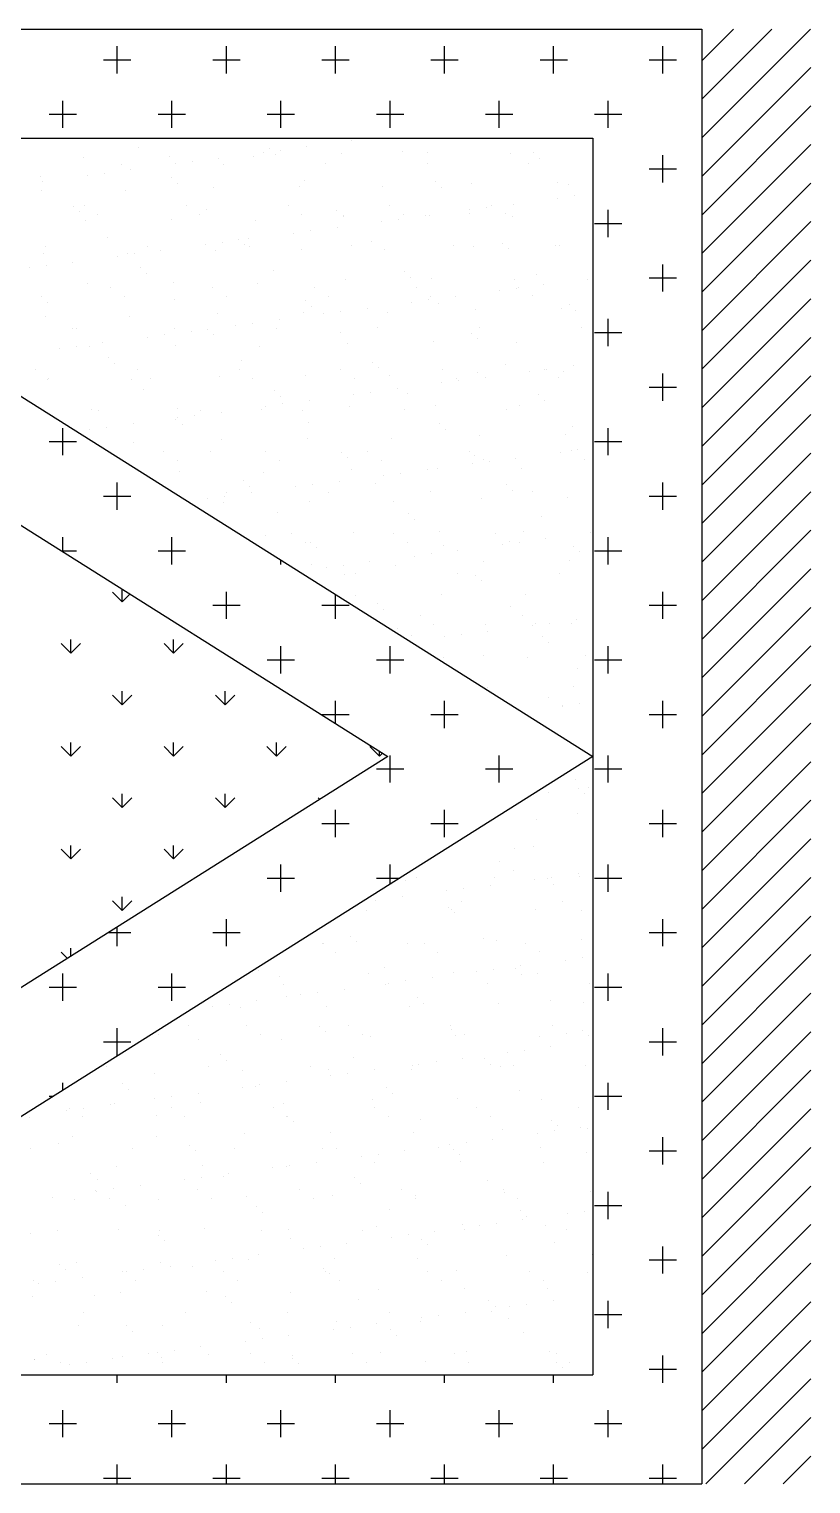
# Model space of a CAD drawing. Header units: millimetres. Extents: x 577 to 2337, y 236 to 943.
# Drawn here: x 753.205 to 754.388, y 692.098 to 694.298 of the extents above; entities that cross this region are included whole.
import ezdxf

# ---------------------------------------------------------------- set-up
doc = ezdxf.new("R2010")
doc.units = ezdxf.units.MM
doc.header["$LTSCALE"] = 0.01
doc.layers.add('06-Furn', color=4, linetype='Continuous')

# ---------------------------------------------------------------- blocks, each defined once
blk = doc.blocks.new('carpet')
at = {"layer": '06-Furn', "color": 243}
for p, q in [((866.3256, 585.2982), (866.1612, 585.4627)), ((866.384, 585.2982), (866.219, 585.4632)), ((866.4423, 585.2982), (866.2773, 585.4632)), ((866.5006, 585.2982), (866.3356, 585.4632)), ((866.559, 585.2982), (866.394, 585.4632)), ((866.6173, 585.2982), (866.4523, 585.4632)), ((866.6756, 585.2982), (866.5106, 585.4632)), ((866.734, 585.2982), (866.569, 585.4632)), ((866.7923, 585.2982), (866.6273, 585.4632)), ((866.8507, 585.2982), (866.6857, 585.4632)), ((866.909, 585.2982), (866.744, 585.4632)), ((866.9673, 585.2982), (866.8023, 585.4632)), ((867.0257, 585.2982), (866.8607, 585.4632)), ((867.084, 585.2982), (866.919, 585.4632)), ((867.1423, 585.2982), (866.9773, 585.4632)), ((867.2007, 585.2982), (867.0357, 585.4632)), ((867.259, 585.2982), (867.094, 585.4632)), ((867.3173, 585.2982), (867.1523, 585.4632)), ((867.3757, 585.2982), (867.2107, 585.4632)), ((867.434, 585.2982), (867.269, 585.4632)), ((867.4924, 585.2982), (867.3274, 585.4632)), ((867.5507, 585.2982), (867.3857, 585.4632)), ((867.609, 585.2982), (867.444, 585.4632)), ((867.6674, 585.2982), (867.5024, 585.4632)), ((867.7257, 585.2982), (867.5607, 585.4632)), ((867.784, 585.2982), (867.619, 585.4632)), ((867.8424, 585.2982), (867.6774, 585.4632)), ((867.9007, 585.2982), (867.7357, 585.4632)), ((867.959, 585.2982), (867.794, 585.4632)), ((868.0174, 585.2982), (867.8524, 585.4632)), ((868.0757, 585.2982), (867.9107, 585.4632)), ((868.1341, 585.2982), (867.9691, 585.4632)), ((868.1924, 585.2982), (868.0274, 585.4632)), ((868.2507, 585.2982), (868.0857, 585.4632)), ((868.3091, 585.2982), (868.1441, 585.4632)), ((868.3612, 585.3045), (868.2024, 585.4632)), ((868.3612, 585.3628), (868.2607, 585.4632)), ((868.3612, 585.4212), (868.3191, 585.4632)), ((866.2673, 585.2982), (866.1612, 585.4044)), ((866.209, 585.2982), (866.1612, 585.346)), ((866.1612, 585.2982), (868.3612, 585.2982)), ((866.1612, 581.9982), (866.1612, 585.2982)), ((868.3612, 581.9982), (868.3612, 585.2982)), ((866.2075, 585.2186), (866.2075, 585.2599)), ((866.3725, 585.2186), (866.3725, 585.2599)), ((866.5375, 585.2186), (866.5375, 585.2599)), ((866.7025, 585.2186), (866.7025, 585.2599)), ((866.8675, 585.2186), (866.8675, 585.2599)), ((867.0325, 585.2186), (867.0325, 585.2599)), ((867.1975, 585.2186), (867.1975, 585.2599)), ((867.3625, 585.2186), (867.3625, 585.2599)), ((867.5275, 585.2186), (867.5275, 585.2599)), ((867.6925, 585.2186), (867.6925, 585.2599)), ((867.8575, 585.2186), (867.8575, 585.2599)), ((868.0225, 585.2186), (868.0225, 585.2599)), ((868.1875, 585.2186), (868.1875, 585.2599)), ((868.3525, 585.2186), (868.3525, 585.2599)), ((866.2281, 585.2392), (866.1869, 585.2392)), ((866.3931, 585.2392), (866.3519, 585.2392)), ((866.5581, 585.2392), (866.5169, 585.2392)), ((866.7231, 585.2392), (866.6819, 585.2392)), ((866.8881, 585.2392), (866.8469, 585.2392)), ((867.0531, 585.2392), (867.0119, 585.2392)), ((867.2181, 585.2392), (867.1769, 585.2392)), ((867.3831, 585.2392), (867.3419, 585.2392)), ((867.5481, 585.2392), (867.5069, 585.2392)), ((867.7131, 585.2392), (867.6719, 585.2392)), ((867.8781, 585.2392), (867.8369, 585.2392)), ((868.0431, 585.2392), (868.0019, 585.2392)), ((868.2081, 585.2392), (868.1669, 585.2392)), ((868.3612, 585.2392), (868.3319, 585.2392)), ((866.3106, 585.1567), (866.2694, 585.1567)), ((866.29, 585.1361), (866.29, 585.1774)), ((866.4756, 585.1567), (866.4344, 585.1567)), ((866.455, 585.1361), (866.455, 585.1774)), ((866.6406, 585.1567), (866.5994, 585.1567)), ((866.62, 585.1361), (866.62, 585.1774)), ((866.8056, 585.1567), (866.7644, 585.1567)), ((866.785, 585.1361), (866.785, 585.1774)), ((866.9706, 585.1567), (866.9294, 585.1567)), ((866.95, 585.1361), (866.95, 585.1774)), ((867.1356, 585.1567), (867.0944, 585.1567)), ((867.115, 585.1361), (867.115, 585.1774)), ((867.3006, 585.1567), (867.2594, 585.1567)), ((867.28, 585.1361), (867.28, 585.1774)), ((867.4656, 585.1567), (867.4244, 585.1567)), ((867.445, 585.1361), (867.445, 585.1774)), ((867.6306, 585.1567), (867.5894, 585.1567)), ((867.61, 585.1361), (867.61, 585.1774)), ((867.7956, 585.1567), (867.7544, 585.1567)), ((867.775, 585.1361), (867.775, 585.1774)), ((867.9606, 585.1567), (867.9194, 585.1567)), ((867.94, 585.1361), (867.94, 585.1774)), ((868.1256, 585.1567), (868.0844, 585.1567)), ((868.105, 585.1361), (868.105, 585.1774)), ((868.2906, 585.1567), (868.2494, 585.1567)), ((868.27, 585.1361), (868.27, 585.1774)), ((866.3262, 583.6482), (867.2612, 585.1332)), ((866.3262, 585.1332), (868.1962, 585.1332)), ((866.3262, 582.1632), (866.3262, 585.1332)), ((866.5391, 585.126), (866.5391, 585.126)), ((866.6124, 585.1168), (866.6124, 585.1168)), ((866.8124, 585.1216), (866.8124, 585.1216)), ((866.9231, 585.1296), (866.9231, 585.1296)), ((866.9518, 585.114), (866.9518, 585.114)), ((867.1085, 585.1225), (867.1085, 585.1225)), ((867.1815, 585.1134), (867.1815, 585.1134)), ((867.2612, 585.1332), (868.1962, 583.6482)), ((867.3085, 585.1273), (867.3085, 585.1273)), ((867.3176, 585.1208), (867.3176, 585.1208)), ((867.442, 585.1136), (867.442, 585.1136)), ((867.4935, 585.1165), (867.4935, 585.1165)), ((867.5374, 585.1167), (867.5374, 585.1167)), ((867.5655, 585.1171), (867.5655, 585.1171)), ((867.6046, 585.1283), (867.6046, 585.1283)), ((867.6327, 585.1198), (867.6327, 585.1198)), ((867.675, 585.1185), (867.675, 585.1185)), ((867.6834, 585.1276), (867.6834, 585.1276)), ((867.7281, 585.1229), (867.7281, 585.1229)), ((867.7913, 585.1122), (867.7913, 585.1122)), ((867.8046, 585.1331), (867.8046, 585.1331)), ((867.8221, 585.1154), (867.8221, 585.1154)), ((867.8235, 585.126), (867.8235, 585.126)), ((867.8593, 585.1233), (867.8593, 585.1233)), ((867.9189, 585.1292), (867.9189, 585.1292)), ((867.9495, 585.1208), (867.9495, 585.1208)), ((868.0143, 585.1323), (868.0143, 585.1323)), ((868.0408, 585.1252), (868.0408, 585.1252)), ((868.1962, 582.1632), (868.1962, 585.1332)), ((866.2075, 585.0536), (866.2075, 585.0949)), ((866.3961, 585.0962), (866.3961, 585.0962)), ((866.4135, 585.1061), (866.4135, 585.1061)), ((866.5777, 585.0982), (866.5777, 585.0982)), ((866.586, 585.1073), (866.586, 585.1073)), ((866.6701, 585.1044), (866.6701, 585.1044)), ((866.7619, 585.103), (866.7619, 585.103)), ((866.7743, 585.0917), (866.7743, 585.0917)), ((866.7975, 585.1098), (866.7975, 585.1098)), ((866.7991, 585.1007), (866.7991, 585.1007)), ((866.8697, 585.0949), (866.8697, 585.0949)), ((866.9435, 585.1049), (866.9435, 585.1049)), ((866.9651, 585.098), (866.9651, 585.098)), ((867.0541, 585.108), (867.0541, 585.108)), ((867.0605, 585.1011), (867.0605, 585.1011)), ((867.1277, 585.1098), (867.1277, 585.1098)), ((867.1559, 585.1042), (867.1559, 585.1042)), ((867.2952, 585.1065), (867.2952, 585.1065)), ((867.3093, 585.1117), (867.3093, 585.1117)), ((867.3466, 585.1104), (867.3466, 585.1104)), ((867.4381, 585.1117), (867.4381, 585.1117)), ((867.5689, 585.0914), (867.5689, 585.0914)), ((867.6807, 585.0931), (867.6807, 585.0931)), ((867.9529, 585.095), (867.9529, 585.095)), ((867.9767, 585.0941), (867.9767, 585.0941)), ((868.1768, 585.0989), (868.1768, 585.0989)), ((868.3525, 585.0536), (868.3525, 585.0949)), ((866.2281, 585.0742), (866.1869, 585.0742)), ((866.3928, 585.0793), (866.3928, 585.0793)), ((866.4169, 585.0803), (866.4169, 585.0803)), ((866.4882, 585.0824), (866.4882, 585.0824)), ((866.4885, 585.0768), (866.4885, 585.0768)), ((866.5836, 585.0855), (866.5836, 585.0855)), ((866.679, 585.0886), (866.679, 585.0886)), ((866.6885, 585.0816), (866.6885, 585.0816)), ((866.8009, 585.084), (866.8009, 585.084)), ((866.9846, 585.0826), (866.9846, 585.0826)), ((867.1846, 585.0874), (867.1846, 585.0874)), ((867.1849, 585.0877), (867.1849, 585.0877)), ((867.4434, 585.0715), (867.4434, 585.0715)), ((867.454, 585.0735), (867.454, 585.0735)), ((867.4806, 585.0883), (867.4806, 585.0883)), ((867.6299, 585.0692), (867.6299, 585.0692)), ((867.6674, 585.0722), (867.6674, 585.0722)), ((867.6999, 585.0698), (867.6999, 585.0698)), ((867.8115, 585.0711), (867.8115, 585.0711)), ((867.8198, 585.0802), (867.8198, 585.0802)), ((867.8274, 585.0752), (867.8274, 585.0752)), ((867.9957, 585.0759), (867.9957, 585.0759)), ((868.0839, 585.0734), (868.0839, 585.0734)), ((868.1609, 585.0686), (868.1609, 585.0686)), ((868.1635, 585.078), (868.1635, 585.078)), ((868.1773, 585.0779), (868.1773, 585.0779)), ((868.1856, 585.087), (868.1856, 585.087)), ((868.2081, 585.0742), (868.1962, 585.0742)), ((868.3612, 585.0742), (868.3319, 585.0742)), ((866.3566, 585.0532), (866.3566, 585.0532)), ((866.5325, 585.0489), (866.5325, 585.0489)), ((866.5479, 585.0587), (866.5479, 585.0587)), ((866.6752, 585.0607), (866.6752, 585.0607)), ((866.6754, 585.0641), (866.6754, 585.0641)), ((866.7141, 585.0508), (866.7141, 585.0508)), ((866.7224, 585.0599), (866.7224, 585.0599)), ((866.8983, 585.0557), (866.8983, 585.0557)), ((866.9319, 585.0624), (866.9319, 585.0624)), ((867.0594, 585.0678), (867.0594, 585.0678)), ((867.0606, 585.0474), (867.0606, 585.0474)), ((867.0799, 585.0576), (867.0799, 585.0576)), ((867.0882, 585.0667), (867.0882, 585.0667)), ((867.1713, 585.0665), (867.1713, 585.0665)), ((867.3159, 585.0661), (867.3159, 585.0661)), ((867.3567, 585.0483), (867.3567, 585.0483)), ((867.4457, 585.0643), (867.4457, 585.0643)), ((867.4932, 585.0468), (867.4932, 585.0468)), ((867.5567, 585.0531), (867.5567, 585.0531)), ((867.5886, 585.0499), (867.5886, 585.0499)), ((867.684, 585.053), (867.684, 585.053)), ((867.7794, 585.0562), (867.7794, 585.0562)), ((867.8308, 585.0494), (867.8308, 585.0494)), ((867.8528, 585.0541), (867.8528, 585.0541)), ((867.8747, 585.0593), (867.8747, 585.0593)), ((867.9701, 585.0624), (867.9701, 585.0624)), ((868.0528, 585.0589), (868.0528, 585.0589)), ((868.0655, 585.0655), (868.0655, 585.0655)), ((866.3483, 585.0441), (866.3483, 585.0441)), ((866.3645, 585.0368), (866.3645, 585.0368)), ((866.5645, 585.0416), (866.5645, 585.0416)), ((866.6788, 585.0384), (866.6788, 585.0384)), ((866.8256, 585.025), (866.8256, 585.025)), ((866.8606, 585.0426), (866.8606, 585.0426)), ((866.921, 585.0281), (866.921, 585.0281)), ((867.0163, 585.0312), (867.0163, 585.0312)), ((867.0473, 585.0265), (867.0473, 585.0265)), ((867.0628, 585.042), (867.0628, 585.042)), ((867.1117, 585.0343), (867.1117, 585.0343)), ((867.3978, 585.0437), (867.3978, 585.0437)), ((867.4468, 585.0457), (867.4468, 585.0457)), ((867.5434, 585.0323), (867.5434, 585.0323)), ((867.5778, 585.0241), (867.5778, 585.0241)), ((867.5904, 585.0261), (867.5904, 585.0261)), ((867.7052, 585.0295), (867.7052, 585.0295)), ((867.9562, 585.0329), (867.9562, 585.0329)), ((867.9618, 585.0278), (867.9618, 585.0278)), ((868.0395, 585.038), (868.0395, 585.038)), ((868.0892, 585.0332), (868.0892, 585.0332)), ((868.1321, 585.0286), (868.1321, 585.0286)), ((866.29, 584.9711), (866.29, 585.0124)), ((866.3487, 585.0094), (866.3487, 585.0094)), ((866.4258, 585.0131), (866.4258, 585.0131)), ((866.4441, 585.0125), (866.4441, 585.0125)), ((866.4931, 585.0058), (866.4931, 585.0058)), ((866.5394, 585.0156), (866.5394, 585.0156)), ((866.5512, 585.0207), (866.5512, 585.0207)), ((866.5532, 585.0185), (866.5532, 585.0185)), ((866.6348, 585.0187), (866.6348, 585.0187)), ((866.7302, 585.0219), (866.7302, 585.0219)), ((866.7366, 585.0026), (866.7366, 585.0026)), ((866.8098, 585.0168), (866.8098, 585.0168)), ((866.8505, 585.0035), (866.8505, 585.0035)), ((866.8589, 585.0126), (866.8589, 585.0126)), ((866.9367, 585.0074), (866.9367, 585.0074)), ((866.9372, 585.0222), (866.9372, 585.0222)), ((867.0347, 585.0083), (867.0347, 585.0083)), ((867.28, 584.9711), (867.28, 585.0124)), ((867.4005, 585.0151), (867.4005, 585.0151)), ((867.4328, 585.0132), (867.4328, 585.0132)), ((867.5821, 585.017), (867.5821, 585.017)), ((867.7086, 585.0037), (867.7086, 585.0037)), ((867.7288, 585.0141), (867.7288, 585.0141)), ((867.7663, 585.0218), (867.7663, 585.0218)), ((867.9289, 585.0189), (867.9289, 585.0189)), ((867.9479, 585.0238), (867.9479, 585.0238)), ((868.0159, 585.0027), (868.0159, 585.0027)), ((868.0926, 585.0074), (868.0926, 585.0074)), ((868.1113, 585.0058), (868.1113, 585.0058)), ((868.27, 584.9711), (868.27, 585.0124)), ((866.3106, 584.9917), (866.2694, 584.9917)), ((866.4273, 584.9808), (866.4273, 584.9808)), ((866.4406, 585.0016), (866.4406, 585.0016)), ((866.4847, 584.9967), (866.4847, 584.9967)), ((866.5566, 584.9927), (866.5566, 584.9927)), ((866.6689, 585.0015), (866.6689, 585.0015)), ((866.9234, 584.9865), (866.9234, 584.9865)), ((866.9406, 584.9964), (866.9406, 584.9964)), ((867.3006, 584.9917), (867.2594, 584.9917)), ((867.4195, 584.9923), (867.4195, 584.9923)), ((867.4436, 584.984), (867.4436, 584.984)), ((867.539, 584.9871), (867.539, 584.9871)), ((867.5831, 584.9839), (867.5831, 584.9839)), ((867.6344, 584.9902), (867.6344, 584.9902)), ((867.7298, 584.9933), (867.7298, 584.9933)), ((867.8252, 584.9965), (867.8252, 584.9965)), ((867.8396, 584.9822), (867.8396, 584.9822)), ((867.9156, 584.9981), (867.9156, 584.9981)), ((867.9205, 584.9996), (867.9205, 584.9996)), ((867.9671, 584.9875), (867.9671, 584.9875)), ((868.0926, 584.9855), (868.0926, 584.9855)), ((868.2906, 584.9917), (868.2494, 584.9917)), ((866.4311, 584.9729), (866.4311, 584.9729)), ((866.6127, 584.9626), (866.6127, 584.9626)), ((866.6295, 584.9585), (866.6295, 584.9585)), ((866.6806, 584.959), (866.6806, 584.959)), ((866.6876, 584.9711), (866.6876, 584.9711)), ((866.776, 584.9622), (866.776, 584.9622)), ((866.8127, 584.9674), (866.8127, 584.9674)), ((866.8151, 584.9765), (866.8151, 584.9765)), ((866.8714, 584.9653), (866.8714, 584.9653)), ((866.9668, 584.9684), (866.9668, 584.9684)), ((866.9953, 584.9652), (866.9953, 584.9652)), ((867.0621, 584.9715), (867.0621, 584.9715)), ((867.0716, 584.9748), (867.0716, 584.9748)), ((867.1088, 584.9684), (867.1088, 584.9684)), ((867.1575, 584.9746), (867.1575, 584.9746)), ((867.4556, 584.9785), (867.4556, 584.9785)), ((867.5369, 584.9677), (867.5369, 584.9677)), ((867.5865, 584.9581), (867.5865, 584.9581)), ((867.6049, 584.9741), (867.6049, 584.9741)), ((867.7185, 584.9696), (867.7185, 584.9696)), ((867.7269, 584.9788), (867.7269, 584.9788)), ((867.7916, 584.9581), (867.7916, 584.9581)), ((867.8049, 584.9789), (867.8049, 584.9789)), ((867.9027, 584.9745), (867.9027, 584.9745)), ((867.9705, 584.9618), (867.9705, 584.9618)), ((868.0843, 584.9764), (868.0843, 584.9764)), ((868.101, 584.9799), (868.101, 584.9799)), ((866.3945, 584.9497), (866.3945, 584.9497)), ((866.4345, 584.9471), (866.4345, 584.9471)), ((866.4395, 584.9474), (866.4395, 584.9474)), ((866.4899, 584.9528), (866.4899, 584.9528)), ((866.5852, 584.9559), (866.5852, 584.9559)), ((866.6211, 584.9494), (866.6211, 584.9494)), ((866.7994, 584.9466), (866.7994, 584.9466)), ((866.8053, 584.9542), (866.8053, 584.9542)), ((866.8185, 584.9508), (866.8185, 584.9508)), ((866.9869, 584.9561), (866.9869, 584.9561)), ((867.4609, 584.9382), (867.4609, 584.9382)), ((867.681, 584.939), (867.681, 584.939)), ((867.7175, 584.9365), (867.7175, 584.9365)), ((867.8449, 584.9419), (867.8449, 584.9419)), ((867.977, 584.9399), (867.977, 584.9399)), ((868.0649, 584.9389), (868.0649, 584.9389)), ((868.1015, 584.9402), (868.1015, 584.9402)), ((868.1603, 584.942), (868.1603, 584.942)), ((868.177, 584.9447), (868.177, 584.9447)), ((866.2075, 584.8886), (866.2075, 584.9299)), ((866.4887, 584.9226), (866.4887, 584.9226)), ((866.5655, 584.9255), (866.5655, 584.9255)), ((866.6888, 584.9274), (866.6888, 584.9274)), ((866.6929, 584.9309), (866.6929, 584.9309)), ((866.9495, 584.9292), (866.9495, 584.9292)), ((866.9848, 584.9284), (866.9848, 584.9284)), ((867.0769, 584.9346), (867.0769, 584.9346)), ((867.1975, 584.8886), (867.1975, 584.9299)), ((867.3625, 584.8886), (867.3625, 584.9299)), ((867.4809, 584.9342), (867.4809, 584.9342)), ((867.4891, 584.9155), (867.4891, 584.9155)), ((867.4926, 584.9202), (867.4926, 584.9202)), ((867.4975, 584.9247), (867.4975, 584.9247)), ((867.588, 584.9233), (867.588, 584.9233)), ((867.6677, 584.9181), (867.6677, 584.9181)), ((867.6733, 584.9204), (867.6733, 584.9204)), ((867.6834, 584.9264), (867.6834, 584.9264)), ((867.7787, 584.9295), (867.7787, 584.9295)), ((867.8483, 584.9161), (867.8483, 584.9161)), ((867.8549, 584.9223), (867.8549, 584.9223)), ((867.8633, 584.9314), (867.8633, 584.9314)), ((867.8741, 584.9327), (867.8741, 584.9327)), ((867.9695, 584.9358), (867.9695, 584.9358)), ((868.0391, 584.9271), (868.0391, 584.9271)), ((868.1638, 584.9239), (868.1638, 584.9239)), ((868.3525, 584.8886), (868.3525, 584.9299)), ((866.2281, 584.9092), (866.1869, 584.9092)), ((866.3917, 584.8952), (866.3917, 584.8952)), ((866.4001, 584.9044), (866.4001, 584.9044)), ((866.576, 584.9001), (866.576, 584.9001)), ((866.6342, 584.8921), (866.6342, 584.8921)), ((866.6755, 584.9066), (866.6755, 584.9066)), ((866.6963, 584.9051), (866.6963, 584.9051)), ((866.7296, 584.8952), (866.7296, 584.8952)), ((866.7575, 584.902), (866.7575, 584.902)), ((866.7659, 584.9111), (866.7659, 584.9111)), ((866.825, 584.8984), (866.825, 584.8984)), ((866.9203, 584.9015), (866.9203, 584.9015)), ((866.9418, 584.9069), (866.9418, 584.9069)), ((867.0157, 584.9046), (867.0157, 584.9046)), ((867.0609, 584.8932), (867.0609, 584.8932)), ((867.0803, 584.9088), (867.0803, 584.9088)), ((867.1111, 584.9077), (867.1111, 584.9077)), ((867.2181, 584.9092), (867.1769, 584.9092)), ((867.3831, 584.9092), (867.3419, 584.9092)), ((867.4643, 584.9125), (867.4643, 584.9125)), ((867.557, 584.899), (867.557, 584.899)), ((867.7228, 584.8963), (867.7228, 584.8963)), ((867.8531, 584.8999), (867.8531, 584.8999)), ((867.9793, 584.8945), (867.9793, 584.8945)), ((868.0531, 584.9048), (868.0531, 584.9048)), ((868.1068, 584.8999), (868.1068, 584.8999)), ((868.2081, 584.9092), (868.1962, 584.9092)), ((868.3612, 584.9092), (868.3319, 584.9092)), ((866.3481, 584.8828), (866.3481, 584.8828)), ((866.3648, 584.8827), (866.3648, 584.8827)), ((866.4433, 584.8799), (866.4433, 584.8799)), ((866.4435, 584.8859), (866.4435, 584.8859)), ((866.5388, 584.889), (866.5388, 584.889)), ((866.5648, 584.8875), (866.5648, 584.8875)), ((866.5708, 584.8853), (866.5708, 584.8853)), ((866.8273, 584.8835), (866.8273, 584.8835)), ((866.8609, 584.8884), (866.8609, 584.8884)), ((866.9548, 584.8889), (866.9548, 584.8889)), ((867.0476, 584.8724), (867.0476, 584.8724)), ((867.5437, 584.8781), (867.5437, 584.8781)), ((867.5953, 584.8909), (867.5953, 584.8909)), ((867.6339, 584.8773), (867.6339, 584.8773)), ((867.7262, 584.8705), (867.7262, 584.8705)), ((867.8098, 584.873), (867.8098, 584.873)), ((867.9913, 584.875), (867.9913, 584.875)), ((867.9997, 584.8841), (867.9997, 584.8841)), ((868.0398, 584.8839), (868.0398, 584.8839)), ((868.1102, 584.8742), (868.1102, 584.8742)), ((868.1161, 584.8721), (868.1161, 584.8721)), ((868.1756, 584.8798), (868.1756, 584.8798)), ((866.5365, 584.857), (866.5365, 584.857)), ((866.5515, 584.8666), (866.5515, 584.8666)), ((866.5742, 584.8595), (866.5742, 584.8595)), ((866.7124, 584.8527), (866.7124, 584.8527)), ((866.7369, 584.8484), (866.7369, 584.8484)), ((866.8939, 584.8547), (866.8939, 584.8547)), ((866.9023, 584.8638), (866.9023, 584.8638)), ((866.937, 584.8533), (866.937, 584.8533)), ((866.9582, 584.8632), (866.9582, 584.8632)), ((867.0782, 584.8595), (867.0782, 584.8595)), ((867.444, 584.8663), (867.444, 584.8663)), ((867.4485, 584.8503), (867.4485, 584.8503)), ((867.5438, 584.8534), (867.5438, 584.8534)), ((867.6006, 584.8506), (867.6006, 584.8506)), ((867.6255, 584.8682), (867.6255, 584.8682)), ((867.6392, 584.8565), (867.6392, 584.8565)), ((867.7291, 584.86), (867.7291, 584.86)), ((867.7346, 584.8597), (867.7346, 584.8597)), ((867.83, 584.8628), (867.83, 584.8628)), ((867.8572, 584.8489), (867.8572, 584.8489)), ((867.9253, 584.8659), (867.9253, 584.8659)), ((867.9291, 584.8648), (867.9291, 584.8648)), ((867.9846, 584.8543), (867.9846, 584.8543)), ((868.0207, 584.869), (868.0207, 584.869)), ((866.3106, 584.8267), (866.2694, 584.8267)), ((866.29, 584.8061), (866.29, 584.8474)), ((866.3466, 584.846), (866.3466, 584.846)), ((866.4276, 584.8266), (866.4276, 584.8266)), ((866.4409, 584.8475), (866.4409, 584.8475)), ((866.4486, 584.8396), (866.4486, 584.8396)), ((866.5281, 584.8479), (866.5281, 584.8479)), ((866.7052, 584.8379), (866.7052, 584.8379)), ((866.7808, 584.8285), (866.7808, 584.8285)), ((866.8326, 584.8433), (866.8326, 584.8433)), ((866.8762, 584.8316), (866.8762, 584.8316)), ((866.9237, 584.8324), (866.9237, 584.8324)), ((866.9716, 584.8347), (866.9716, 584.8347)), ((867.0669, 584.8378), (867.0669, 584.8378)), ((867.1356, 584.8267), (867.0944, 584.8267)), ((867.115, 584.8061), (867.115, 584.8474)), ((867.3006, 584.8267), (867.2594, 584.8267)), ((867.28, 584.8061), (867.28, 584.8474)), ((867.4541, 584.8267), (867.4244, 584.8267)), ((867.445, 584.8061), (867.445, 584.8413)), ((867.4732, 584.8452), (867.4732, 584.8452)), ((867.7703, 584.83), (867.7703, 584.83)), ((867.9158, 584.8439), (867.9158, 584.8439)), ((867.988, 584.8285), (867.988, 584.8285)), ((868.1277, 584.8276), (868.1277, 584.8276)), ((868.1361, 584.8367), (868.1361, 584.8367)), ((868.2906, 584.8267), (868.2494, 584.8267)), ((868.27, 584.8061), (868.27, 584.8474)), ((866.3993, 584.816), (866.3993, 584.816)), ((866.452, 584.8138), (866.452, 584.8138)), ((866.4947, 584.8191), (866.4947, 584.8191)), ((866.5211, 583.6482), (867.2612, 584.8236)), ((866.5901, 584.8222), (866.5901, 584.8222)), ((866.613, 584.8085), (866.613, 584.8085)), ((866.6729, 584.8097), (866.6729, 584.8097)), ((866.6854, 584.8254), (866.6854, 584.8254)), ((866.813, 584.8133), (866.813, 584.8133)), ((866.836, 584.8175), (866.836, 584.8175)), ((866.8488, 584.8054), (866.8488, 584.8054)), ((867.0303, 584.8073), (867.0303, 584.8073)), ((867.0387, 584.8164), (867.0387, 584.8164)), ((867.2606, 584.8106), (867.246, 584.796)), ((867.2606, 584.8106), (867.253, 584.8106)), ((867.2606, 584.8106), (867.2559, 584.8152)), ((867.2612, 584.8236), (868.0012, 583.6482)), ((867.4785, 584.805), (867.4785, 584.805)), ((867.5804, 584.8189), (867.5804, 584.8189)), ((867.604, 584.8249), (867.604, 584.8249)), ((867.6052, 584.82), (867.6052, 584.82)), ((867.7619, 584.8208), (867.7619, 584.8208)), ((867.8052, 584.8248), (867.8052, 584.8248)), ((867.8625, 584.8087), (867.8625, 584.8087)), ((867.9462, 584.8257), (867.9462, 584.8257)), ((867.9712, 584.8062), (867.9712, 584.8062)), ((868.0665, 584.8093), (868.0665, 584.8093)), ((868.1012, 584.8257), (868.1012, 584.8257)), ((868.119, 584.8069), (868.119, 584.8069)), ((868.1619, 584.8124), (868.1619, 584.8124)), ((866.3265, 584.794), (866.3265, 584.794)), ((866.483, 584.7986), (866.483, 584.7986)), ((866.583, 584.7923), (866.583, 584.7923)), ((866.6646, 584.8006), (866.6646, 584.8006)), ((866.7105, 584.7976), (866.7105, 584.7976)), ((866.7997, 584.7924), (866.7997, 584.7924)), ((866.967, 584.7959), (866.967, 584.7959)), ((867.4943, 584.7906), (867.4943, 584.7906)), ((867.5896, 584.7937), (867.5896, 584.7937)), ((867.6812, 584.7848), (867.6812, 584.7848)), ((867.685, 584.7968), (867.685, 584.7968)), ((867.735, 584.8033), (867.735, 584.8033)), ((867.7804, 584.8), (867.7804, 584.8)), ((867.7919, 584.8039), (867.7919, 584.8039)), ((867.8659, 584.7829), (867.8659, 584.7829)), ((867.8758, 584.8031), (867.8758, 584.8031)), ((867.9067, 584.7826), (867.9067, 584.7826)), ((867.9773, 584.7858), (867.9773, 584.7858)), ((868.1773, 584.7906), (868.1773, 584.7906)), ((866.2075, 584.7236), (866.2075, 584.7649)), ((866.3298, 584.7682), (866.3298, 584.7682)), ((866.489, 584.7685), (866.489, 584.7685)), ((866.6359, 584.7625), (866.6359, 584.7625)), ((866.6891, 584.7733), (866.6891, 584.7733)), ((866.7139, 584.7719), (866.7139, 584.7719)), ((866.7312, 584.7657), (866.7312, 584.7657)), ((866.8093, 584.7623), (866.8093, 584.7623)), ((866.8266, 584.7688), (866.8266, 584.7688)), ((866.922, 584.7719), (866.922, 584.7719)), ((866.9851, 584.7742), (866.9851, 584.7742)), ((867.0174, 584.775), (867.0174, 584.775)), ((867.0325, 584.7236), (867.0325, 584.7649)), ((867.1975, 584.7236), (867.1975, 584.7649)), ((867.3625, 584.7236), (867.3625, 584.7649)), ((867.5326, 584.7667), (867.5326, 584.7667)), ((867.5409, 584.7759), (867.5409, 584.7759)), ((867.6679, 584.7639), (867.6679, 584.7639)), ((867.7168, 584.7716), (867.7168, 584.7716)), ((867.7403, 584.763), (867.7403, 584.763)), ((867.8983, 584.7735), (867.8983, 584.7735)), ((867.9969, 584.7613), (867.9969, 584.7613)), ((868.0826, 584.7783), (868.0826, 584.7783)), ((868.1243, 584.7667), (868.1243, 584.7667)), ((868.164, 584.7697), (868.164, 584.7697)), ((868.3525, 584.7236), (868.3525, 584.7649)), ((866.2281, 584.7442), (866.1869, 584.7442)), ((866.3497, 584.7532), (866.3497, 584.7532)), ((866.4352, 584.7464), (866.4352, 584.7464)), ((866.4435, 584.7556), (866.4435, 584.7556)), ((866.4451, 584.7563), (866.4451, 584.7563)), ((866.4609, 584.7466), (866.4609, 584.7466)), ((866.5405, 584.7594), (866.5405, 584.7594)), ((866.5883, 584.752), (866.5883, 584.752)), ((866.6194, 584.7513), (866.6194, 584.7513)), ((866.6758, 584.7524), (866.6758, 584.7524)), ((866.801, 584.7532), (866.801, 584.7532)), ((866.8449, 584.7503), (866.8449, 584.7503)), ((866.9723, 584.7557), (866.9723, 584.7557)), ((866.9852, 584.7581), (866.9852, 584.7581)), ((867.0531, 584.7442), (867.0162, 584.7442)), ((867.2112, 584.7442), (867.1769, 584.7442)), ((867.3831, 584.7442), (867.3419, 584.7442)), ((867.5573, 584.7448), (867.5573, 584.7448)), ((867.6129, 584.7576), (867.6129, 584.7576)), ((867.8533, 584.7458), (867.8533, 584.7458)), ((867.9247, 584.7393), (867.9247, 584.7393)), ((868.0201, 584.7424), (868.0201, 584.7424)), ((868.0534, 584.7506), (868.0534, 584.7506)), ((868.1155, 584.7455), (868.1155, 584.7455)), ((868.1277, 584.7409), (868.1277, 584.7409)), ((868.2081, 584.7442), (868.1962, 584.7442)), ((868.3612, 584.7442), (868.3319, 584.7442)), ((866.3651, 584.7285), (866.3651, 584.7285)), ((866.5651, 584.7333), (866.5651, 584.7333)), ((866.5917, 584.7262), (866.5917, 584.7262)), ((866.8612, 584.7343), (866.8612, 584.7343)), ((866.9757, 584.7299), (866.9757, 584.7299)), ((867.3183, 584.7328), (867.3177, 584.7328)), ((867.3261, 584.7205), (867.3238, 584.7182)), ((867.5432, 584.7268), (867.5432, 584.7268)), ((867.544, 584.724), (867.544, 584.724)), ((867.6182, 584.7174), (867.6182, 584.7174)), ((867.6386, 584.7299), (867.6386, 584.7299)), ((867.669, 584.7194), (867.669, 584.7194)), ((867.6773, 584.7285), (867.6773, 584.7285)), ((867.734, 584.733), (867.734, 584.733)), ((867.7437, 584.7373), (867.7437, 584.7373)), ((867.8294, 584.7361), (867.8294, 584.7361)), ((867.8532, 584.7242), (867.8532, 584.7242)), ((868.0022, 584.7211), (868.0022, 584.7211)), ((868.0348, 584.7262), (868.0348, 584.7262)), ((868.0401, 584.7297), (868.0401, 584.7297)), ((868.0431, 584.7353), (868.0431, 584.7353)), ((866.3387, 584.701), (866.3387, 584.701)), ((866.39, 584.6972), (866.39, 584.6972)), ((866.4662, 584.7064), (866.4662, 584.7064)), ((866.5518, 584.7124), (866.5518, 584.7124)), ((866.5716, 584.6991), (866.5716, 584.6991)), ((866.5799, 584.7082), (866.5799, 584.7082)), ((866.5895, 584.6956), (866.5895, 584.6956)), ((866.6848, 584.6987), (866.6848, 584.6987)), ((866.7227, 584.7046), (866.7227, 584.7046)), ((866.7372, 584.6943), (866.7372, 584.6943)), ((866.7558, 584.7039), (866.7558, 584.7039)), ((866.7802, 584.7018), (866.7802, 584.7018)), ((866.8502, 584.71), (866.8502, 584.71)), ((866.8756, 584.705), (866.8756, 584.705)), ((866.9372, 584.6991), (866.9372, 584.6991)), ((866.9374, 584.7059), (866.9374, 584.7059)), ((866.9457, 584.715), (866.9457, 584.715)), ((866.971, 584.7081), (866.971, 584.7081)), ((867.7294, 584.7058), (867.7294, 584.7058)), ((867.8747, 584.7157), (867.8747, 584.7157)), ((867.9294, 584.7106), (867.9294, 584.7106)), ((868.0056, 584.6953), (868.0056, 584.6953)), ((866.29, 584.6411), (866.29, 584.6824)), ((866.3987, 584.6894), (866.3987, 584.6894)), ((866.4278, 584.6725), (866.4278, 584.6725)), ((866.4411, 584.6933), (866.4411, 584.6933)), ((866.4695, 584.6806), (866.4695, 584.6806)), ((866.4941, 584.6925), (866.4941, 584.6925)), ((866.8535, 584.6843), (866.8535, 584.6843)), ((866.9239, 584.6782), (866.9239, 584.6782)), ((867.115, 584.6411), (867.115, 584.6824)), ((867.445, 584.6411), (867.445, 584.6824)), ((867.6216, 584.6916), (867.6216, 584.6916)), ((867.8054, 584.672), (867.8054, 584.672)), ((867.8137, 584.6812), (867.8137, 584.6812)), ((867.88, 584.6754), (867.88, 584.6754)), ((867.9161, 584.6898), (867.9161, 584.6898)), ((867.976, 584.6725), (867.976, 584.6725)), ((867.9896, 584.6769), (867.9896, 584.6769)), ((868.0713, 584.6756), (868.0713, 584.6756)), ((868.1366, 584.6737), (868.1366, 584.6737)), ((868.1667, 584.6787), (868.1667, 584.6787)), ((868.1712, 584.6788), (868.1712, 584.6788)), ((868.1795, 584.6879), (868.1795, 584.6879)), ((868.27, 584.6411), (868.27, 584.6824)), ((866.3106, 584.6617), (866.2694, 584.6617)), ((866.344, 584.6607), (866.344, 584.6607)), ((866.3506, 584.6541), (866.3506, 584.6541)), ((866.6005, 584.659), (866.6005, 584.659)), ((866.6133, 584.6543), (866.6133, 584.6543)), ((866.708, 584.6518), (866.708, 584.6518)), ((866.7164, 584.6609), (866.7164, 584.6609)), ((866.728, 584.6644), (866.728, 584.6644)), ((866.8133, 584.6591), (866.8133, 584.6591)), ((866.8922, 584.6566), (866.8922, 584.6566)), ((866.9706, 584.6617), (866.9643, 584.6617)), ((867.1356, 584.6617), (867.0944, 584.6617)), ((867.2606, 584.655), (867.2399, 584.655)), ((867.2606, 584.655), (867.246, 584.6696)), ((867.2606, 584.655), (867.246, 584.6404)), ((867.4656, 584.6617), (867.4244, 584.6617)), ((867.5945, 584.66), (867.5945, 584.66)), ((867.6054, 584.6658), (867.6054, 584.6658)), ((867.6238, 584.6701), (867.6238, 584.6701)), ((867.6898, 584.6632), (867.6898, 584.6632)), ((867.7526, 584.67), (867.7526, 584.67)), ((867.7852, 584.6663), (867.7852, 584.6663)), ((867.8055, 584.6706), (867.8055, 584.6706)), ((867.8806, 584.6694), (867.8806, 584.6694)), ((868.1015, 584.6716), (868.1015, 584.6716)), ((868.2906, 584.6617), (868.2494, 584.6617)), ((866.3422, 584.645), (866.3422, 584.645)), ((866.3474, 584.635), (866.3474, 584.635)), ((866.5264, 584.6498), (866.5264, 584.6498)), ((866.6407, 584.6289), (866.6407, 584.6289)), ((866.7314, 584.6386), (866.7314, 584.6386)), ((866.7361, 584.632), (866.7361, 584.632)), ((866.8, 584.6383), (866.8, 584.6383)), ((866.8314, 584.6351), (866.8314, 584.6351)), ((866.9268, 584.6382), (866.9268, 584.6382)), ((867.6815, 584.6307), (867.6815, 584.6307)), ((867.7579, 584.6298), (867.7579, 584.6298)), ((867.7922, 584.6498), (867.7922, 584.6498)), ((867.8834, 584.6497), (867.8834, 584.6497)), ((867.9502, 584.6338), (867.9502, 584.6338)), ((867.9776, 584.6316), (867.9776, 584.6316)), ((868.0144, 584.6281), (868.0144, 584.6281)), ((868.126, 584.6295), (868.126, 584.6295)), ((868.1419, 584.6335), (868.1419, 584.6335)), ((868.1776, 584.6364), (868.1776, 584.6364)), ((866.3545, 584.6195), (866.3545, 584.6195)), ((866.4499, 584.6226), (866.4499, 584.6226)), ((866.4784, 584.6134), (866.4784, 584.6134)), ((866.487, 584.6068), (866.487, 584.6068)), ((866.4893, 584.6143), (866.4893, 584.6143)), ((866.5453, 584.6257), (866.5453, 584.6257)), ((866.6058, 584.6188), (866.6058, 584.6188)), ((866.6893, 584.6191), (866.6893, 584.6191)), ((866.8528, 584.6135), (866.8528, 584.6135)), ((866.8624, 584.617), (866.8624, 584.617)), ((867.5844, 584.6271), (867.5844, 584.6271)), ((867.6304, 584.6244), (867.6304, 584.6244)), ((867.6682, 584.6098), (867.6682, 584.6098)), ((867.7602, 584.6228), (867.7602, 584.6228)), ((867.831, 584.6066), (867.831, 584.6066)), ((867.9264, 584.6097), (867.9264, 584.6097)), ((867.9418, 584.6247), (867.9418, 584.6247)), ((868.0218, 584.6128), (868.0218, 584.6128)), ((868.1171, 584.6159), (868.1171, 584.6159)), ((868.1453, 584.6077), (868.1453, 584.6077)), ((868.1643, 584.6156), (868.1643, 584.6156)), ((866.2075, 584.5586), (866.2075, 584.5999)), ((866.4786, 584.5976), (866.4786, 584.5976)), ((866.6092, 584.593), (866.6092, 584.593)), ((866.6629, 584.6025), (866.6629, 584.6025)), ((866.676, 584.5983), (866.676, 584.5983)), ((866.8444, 584.6044), (866.8444, 584.6044)), ((867.0325, 584.5586), (867.0325, 584.5999)), ((867.1828, 584.5772), (867.1682, 584.5918)), ((867.3383, 584.5772), (867.3238, 584.5918)), ((867.5275, 584.5586), (867.5275, 584.5999)), ((867.6357, 584.5841), (867.6357, 584.5841)), ((867.6403, 584.6003), (867.6403, 584.6003)), ((867.7356, 584.6035), (867.7356, 584.6035)), ((867.7613, 584.604), (867.7613, 584.604)), ((867.8536, 584.5916), (867.8536, 584.5916)), ((868.0197, 584.5878), (868.0197, 584.5878)), ((868.0537, 584.5965), (868.0537, 584.5965)), ((868.0866, 584.5865), (868.0866, 584.5865)), ((868.3525, 584.5586), (868.3525, 584.5999)), ((866.2281, 584.5792), (866.1869, 584.5792)), ((866.3562, 584.5677), (866.3562, 584.5677)), ((866.3653, 584.5744), (866.3653, 584.5744)), ((866.4837, 584.5731), (866.4837, 584.5731)), ((866.4957, 584.5629), (866.4957, 584.5629)), ((866.5654, 584.5792), (866.5654, 584.5792)), ((866.5911, 584.566), (866.5911, 584.566)), ((866.6865, 584.5692), (866.6865, 584.5692)), ((866.7402, 584.5714), (866.7402, 584.5714)), ((866.7819, 584.5723), (866.7819, 584.5723)), ((866.8614, 584.5801), (866.8614, 584.5801)), ((866.8677, 584.5768), (866.8677, 584.5768)), ((866.8772, 584.5754), (866.8772, 584.5754)), ((867.0531, 584.5792), (867.0119, 584.5792)), ((867.1828, 584.5772), (867.1621, 584.5772)), ((867.1828, 584.5772), (867.1682, 584.5626)), ((867.3383, 584.5772), (867.3177, 584.5772)), ((867.3383, 584.5772), (867.3238, 584.5626)), ((867.5481, 584.5792), (867.5069, 584.5792)), ((867.7124, 584.5706), (867.7124, 584.5706)), ((867.7208, 584.5797), (867.7208, 584.5797)), ((867.8923, 584.5824), (867.8923, 584.5824)), ((867.8966, 584.5754), (867.8966, 584.5754)), ((868.0231, 584.5621), (868.0231, 584.5621)), ((868.0404, 584.5756), (868.0404, 584.5756)), ((868.0782, 584.5774), (868.0782, 584.5774)), ((868.2081, 584.5792), (868.1962, 584.5792)), ((868.3612, 584.5792), (868.3319, 584.5792)), ((866.4003, 584.5598), (866.4003, 584.5598)), ((866.4335, 584.5484), (866.4335, 584.5484)), ((866.4871, 584.5474), (866.4871, 584.5474)), ((866.5521, 584.5583), (866.5521, 584.5583)), ((866.615, 584.5503), (866.615, 584.5503)), ((866.6234, 584.5594), (866.6234, 584.5594)), ((866.7375, 584.5401), (866.7375, 584.5401)), ((866.7993, 584.5551), (866.7993, 584.5551)), ((866.8711, 584.551), (866.8711, 584.551)), ((867.6391, 584.5584), (867.6391, 584.5584)), ((867.7297, 584.5517), (867.7297, 584.5517)), ((867.88, 584.5428), (867.88, 584.5428)), ((867.8976, 584.5422), (867.8976, 584.5422)), ((867.9297, 584.5565), (867.9297, 584.5565)), ((867.9754, 584.5459), (867.9754, 584.5459)), ((868.0707, 584.549), (868.0707, 584.549)), ((868.1541, 584.5405), (868.1541, 584.5405)), ((868.1661, 584.5521), (868.1661, 584.5521)), ((866.3615, 584.5275), (866.3615, 584.5275)), ((866.4281, 584.5183), (866.4281, 584.5183)), ((866.4414, 584.5392), (866.4414, 584.5392)), ((866.6181, 584.5258), (866.6181, 584.5258)), ((866.7455, 584.5312), (866.7455, 584.5312)), ((867.6673, 584.5213), (867.6673, 584.5213)), ((867.6892, 584.5365), (867.6892, 584.5365)), ((867.7701, 584.5368), (867.7701, 584.5368)), ((867.7846, 584.5396), (867.7846, 584.5396)), ((867.8488, 584.5232), (867.8488, 584.5232)), ((867.8572, 584.5324), (867.8572, 584.5324)), ((867.9164, 584.5356), (867.9164, 584.5356)), ((868.0331, 584.5281), (868.0331, 584.5281)), ((866.3106, 584.4967), (866.2694, 584.4967)), ((866.29, 584.4761), (866.29, 584.5174)), ((866.3649, 584.5017), (866.3649, 584.5017)), ((866.3857, 584.4962), (866.3857, 584.4962)), ((866.394, 584.5053), (866.394, 584.5053)), ((866.5447, 584.4991), (866.5447, 584.4991)), ((866.5699, 584.501), (866.5699, 584.501)), ((866.6135, 584.5002), (866.6135, 584.5002)), ((866.6401, 584.5022), (866.6401, 584.5022)), ((866.7354, 584.5053), (866.7354, 584.5053)), ((866.7489, 584.5054), (866.7489, 584.5054)), ((866.7514, 584.5029), (866.7514, 584.5029)), ((866.7598, 584.5121), (866.7598, 584.5121)), ((866.8136, 584.505), (866.8136, 584.505)), ((866.8308, 584.5085), (866.8308, 584.5085)), ((866.9706, 584.4967), (866.9294, 584.4967)), ((866.95, 584.4761), (866.95, 584.5174)), ((867.105, 584.4994), (867.0844, 584.4994)), ((867.105, 584.4994), (867.0904, 584.514)), ((867.105, 584.4994), (867.0904, 584.4849)), ((867.2606, 584.4994), (867.2399, 584.4994)), ((867.2606, 584.4994), (867.246, 584.514)), ((867.2606, 584.4994), (867.246, 584.4849)), ((867.4161, 584.4994), (867.3955, 584.4994)), ((867.4161, 584.4994), (867.4015, 584.514)), ((867.4161, 584.4994), (867.4015, 584.4849)), ((867.6306, 584.4967), (867.5894, 584.4967)), ((867.61, 584.4761), (867.61, 584.5174)), ((867.7754, 584.4965), (867.7754, 584.4965)), ((867.8058, 584.5165), (867.8058, 584.5165)), ((867.901, 584.5164), (867.901, 584.5164)), ((868.1018, 584.5174), (868.1018, 584.5174)), ((868.1594, 584.5002), (868.1594, 584.5002)), ((868.2906, 584.4967), (868.2494, 584.4967)), ((868.27, 584.4761), (868.27, 584.5174)), ((866.3539, 584.4929), (866.3539, 584.4929)), ((866.4493, 584.496), (866.4493, 584.496)), ((866.4959, 584.4801), (866.4959, 584.4801)), ((866.6234, 584.4855), (866.6234, 584.4855)), ((866.8003, 584.4841), (866.8003, 584.4841)), ((867.6818, 584.4765), (867.6818, 584.4765)), ((867.7925, 584.4956), (867.7925, 584.4956)), ((867.9312, 584.476), (867.9312, 584.476)), ((867.9779, 584.4775), (867.9779, 584.4775)), ((867.9852, 584.4759), (867.9852, 584.4759)), ((867.9936, 584.485), (867.9936, 584.485)), ((868.0266, 584.4791), (868.0266, 584.4791)), ((868.032, 584.4948), (868.032, 584.4948)), ((868.122, 584.4822), (868.122, 584.4822)), ((868.1628, 584.4745), (868.1628, 584.4745)), ((868.1695, 584.4807), (868.1695, 584.4807)), ((868.1779, 584.4823), (868.1779, 584.4823)), ((866.4896, 584.4602), (866.4896, 584.4602)), ((866.5304, 584.458), (866.5304, 584.458)), ((866.6268, 584.4598), (866.6268, 584.4598)), ((866.6896, 584.465), (866.6896, 584.465)), ((866.7063, 584.4537), (866.7063, 584.4537)), ((867.7405, 584.4698), (867.7405, 584.4698)), ((867.7788, 584.4708), (867.7788, 584.4708)), ((867.8037, 584.474), (867.8037, 584.474)), ((867.8358, 584.4729), (867.8358, 584.4729)), ((868.0373, 584.4546), (868.0373, 584.4546)), ((868.1646, 584.4614), (868.1646, 584.4614)), ((866.2075, 584.3936), (866.2075, 584.4349)), ((866.3405, 584.4469), (866.3405, 584.4469)), ((866.3738, 584.4345), (866.3738, 584.4345)), ((866.5012, 584.4399), (866.5012, 584.4399)), ((866.5221, 584.4488), (866.5221, 584.4488)), ((866.5959, 584.4323), (866.5959, 584.4323)), ((866.6763, 584.4441), (866.6763, 584.4441)), ((866.6913, 584.4355), (866.6913, 584.4355)), ((866.7578, 584.4382), (866.7578, 584.4382)), ((866.7867, 584.4386), (866.7867, 584.4386)), ((866.8675, 584.3936), (866.8675, 584.4349)), ((867.0272, 584.4217), (867.0155, 584.4334)), ((867.1828, 584.4217), (867.1682, 584.4362)), ((867.3383, 584.4217), (867.3238, 584.4362)), ((867.4939, 584.4217), (867.4793, 584.4362)), ((867.5275, 584.4006), (867.5275, 584.4349)), ((867.6925, 584.3936), (867.6925, 584.4349)), ((867.7642, 584.4309), (867.7642, 584.4309)), ((867.8539, 584.4375), (867.8539, 584.4375)), ((867.9098, 584.4492), (867.9098, 584.4492)), ((868.0539, 584.4423), (868.0539, 584.4423)), ((868.13, 584.4377), (868.13, 584.4377)), ((868.3525, 584.3936), (868.3525, 584.4349)), ((866.2281, 584.4142), (866.1869, 584.4142)), ((866.3656, 584.4202), (866.3656, 584.4202)), ((866.4052, 584.4261), (866.4052, 584.4261)), ((866.5005, 584.4292), (866.5005, 584.4292)), ((866.5046, 584.4141), (866.5046, 584.4141)), ((866.5657, 584.425), (866.5657, 584.425)), ((866.6668, 584.4106), (866.6668, 584.4106)), ((866.8881, 584.4142), (866.8469, 584.4142)), ((867.0272, 584.4217), (867.0081, 584.4217)), ((867.0272, 584.4217), (867.0126, 584.4071)), ((867.1828, 584.4217), (867.1621, 584.4217)), ((867.1828, 584.4217), (867.1682, 584.4071)), ((867.3383, 584.4217), (867.3177, 584.4217)), ((867.3383, 584.4217), (867.3238, 584.4071)), ((867.4939, 584.4217), (867.4733, 584.4217)), ((867.4939, 584.4217), (867.4793, 584.4071)), ((867.5481, 584.4142), (867.5189, 584.4142)), ((867.7131, 584.4142), (867.6719, 584.4142)), ((867.7559, 584.4218), (867.7559, 584.4218)), ((867.7863, 584.4101), (867.7863, 584.4101)), ((867.8816, 584.4132), (867.8816, 584.4132)), ((867.9151, 584.4089), (867.9151, 584.4089)), ((867.9401, 584.4266), (867.9401, 584.4266)), ((867.977, 584.4163), (867.977, 584.4163)), ((868.0406, 584.4288), (868.0406, 584.4288)), ((868.0406, 584.4214), (868.0406, 584.4214)), ((868.0724, 584.4194), (868.0724, 584.4194)), ((868.1217, 584.4285), (868.1217, 584.4285)), ((868.1678, 584.4225), (868.1678, 584.4225)), ((868.2081, 584.4142), (868.1962, 584.4142)), ((868.3612, 584.4142), (868.3319, 584.4142)), ((866.3791, 584.3942), (866.3791, 584.3942)), ((866.4769, 584.3996), (866.4769, 584.3996)), ((866.5524, 584.4041), (866.5524, 584.4041)), ((866.6356, 584.3925), (866.6356, 584.3925)), ((866.6585, 584.4015), (866.6585, 584.4015)), ((866.7631, 584.3979), (866.7631, 584.3979)), ((867.73, 584.3975), (867.73, 584.3975)), ((867.7876, 584.4035), (867.7876, 584.4035)), ((867.93, 584.4023), (867.93, 584.4023)), ((868.1717, 584.4072), (868.1717, 584.4072)), ((866.3825, 584.3685), (866.3825, 584.3685)), ((866.4284, 584.3642), (866.4284, 584.3642)), ((866.4417, 584.385), (866.4417, 584.385)), ((866.451, 584.3664), (866.451, 584.3664)), ((866.5463, 584.3695), (866.5463, 584.3695)), ((866.6417, 584.3727), (866.6417, 584.3727)), ((866.7371, 584.3758), (866.7371, 584.3758)), ((866.7378, 584.386), (866.7378, 584.386)), ((866.7665, 584.3722), (866.7665, 584.3722)), ((867.8923, 584.3744), (867.8923, 584.3744)), ((867.9006, 584.3836), (867.9006, 584.3836)), ((867.9167, 584.3815), (867.9167, 584.3815)), ((867.9185, 584.3832), (867.9185, 584.3832)), ((868.0765, 584.3793), (868.0765, 584.3793)), ((868.177, 584.367), (868.177, 584.367)), ((866.29, 584.3111), (866.29, 584.3524)), ((866.3556, 584.3633), (866.3556, 584.3633)), ((866.4291, 584.3474), (866.4291, 584.3474)), ((866.4375, 584.3565), (866.4375, 584.3565)), ((866.5135, 584.3469), (866.5135, 584.3469)), ((866.6133, 584.3522), (866.6133, 584.3522)), ((866.6138, 584.346), (866.6138, 584.346)), ((866.6409, 584.3523), (866.6409, 584.3523)), ((866.785, 584.3111), (866.785, 584.3524)), ((866.95, 584.3294), (866.95, 584.3524)), ((867.105, 584.3439), (867.0844, 584.3439)), ((867.105, 584.3439), (867.0904, 584.3585)), ((867.105, 584.3439), (867.0904, 584.3293)), ((867.2606, 584.3439), (867.2399, 584.3439)), ((867.2606, 584.3439), (867.246, 584.3585)), ((867.2606, 584.3439), (867.246, 584.3293)), ((867.4161, 584.3439), (867.3955, 584.3439)), ((867.4161, 584.3439), (867.4015, 584.3585)), ((867.4161, 584.3439), (867.4015, 584.3293)), ((867.5632, 584.3439), (867.5511, 584.3439)), ((867.61, 584.3111), (867.61, 584.3524)), ((867.7929, 584.3633), (867.7929, 584.3633)), ((867.806, 584.3623), (867.806, 584.3623)), ((867.8352, 584.3463), (867.8352, 584.3463)), ((867.9306, 584.3494), (867.9306, 584.3494)), ((868.026, 584.3525), (868.026, 584.3525)), ((868.0495, 584.3616), (868.0495, 584.3616)), ((868.1021, 584.3633), (868.1021, 584.3633)), ((868.1214, 584.3556), (868.1214, 584.3556)), ((868.27, 584.3111), (868.27, 584.3524)), ((866.3106, 584.3317), (866.2694, 584.3317)), ((866.6443, 584.3265), (866.6443, 584.3265)), ((866.8056, 584.3317), (866.7644, 584.3317)), ((866.9515, 584.3317), (866.9294, 584.3317)), ((867.5665, 584.3387), (867.5571, 584.3293)), ((867.6306, 584.3317), (867.5894, 584.3317)), ((867.7658, 584.3317), (867.7544, 584.3317)), ((867.7927, 584.3415), (867.7927, 584.3415)), ((867.7963, 584.3375), (867.7963, 584.3375)), ((867.8471, 584.3252), (867.8471, 584.3252)), ((867.9781, 584.3233), (867.9781, 584.3233)), ((868.0287, 584.3271), (868.0287, 584.3271)), ((868.037, 584.3362), (868.037, 584.3362)), ((868.0548, 584.3213), (868.0548, 584.3213)), ((868.1782, 584.3281), (868.1782, 584.3281)), ((868.1803, 584.3412), (868.1803, 584.3412)), ((868.2906, 584.3317), (868.2494, 584.3317)), ((866.3839, 584.2981), (866.3839, 584.2981)), ((866.3913, 584.3012), (866.3913, 584.3012)), ((866.4046, 584.2995), (866.4046, 584.2995)), ((866.4899, 584.306), (866.4899, 584.306)), ((866.4999, 584.3026), (866.4999, 584.3026)), ((866.5188, 584.3066), (866.5188, 584.3066)), ((866.5655, 584.3), (866.5655, 584.3)), ((866.5739, 584.3092), (866.5739, 584.3092)), ((866.5953, 584.3057), (866.5953, 584.3057)), ((866.6899, 584.3108), (866.6899, 584.3108)), ((866.6907, 584.3088), (866.6907, 584.3088)), ((867.775, 584.3111), (867.775, 584.3172)), ((867.9273, 584.3159), (867.9273, 584.3159)), ((868.1649, 584.3073), (868.1649, 584.3073)), ((866.5222, 584.2809), (866.5222, 584.2809)), ((866.6766, 584.29), (866.6766, 584.29)), ((867.8077, 584.2821), (867.8077, 584.2821)), ((867.8542, 584.2833), (867.8542, 584.2833)), ((867.9818, 584.2826), (867.9818, 584.2826)), ((868.0542, 584.2882), (868.0542, 584.2882)), ((868.0582, 584.2956), (868.0582, 584.2956)), ((868.0772, 584.2857), (868.0772, 584.2857)), ((868.1726, 584.2889), (868.1726, 584.2889)), ((868.1735, 584.2889), (868.1735, 584.2889))]:
    blk.add_line(p, q, dxfattribs=at)

msp = doc.modelspace()

# ---------------------------------------------------------------- block references
at = {"layer": '06-Furn', "rotation": 270}
msp.add_blockref('carpet', (168.9245, 1560.4588), dxfattribs=at)

doc.saveas('drawing.dxf')
